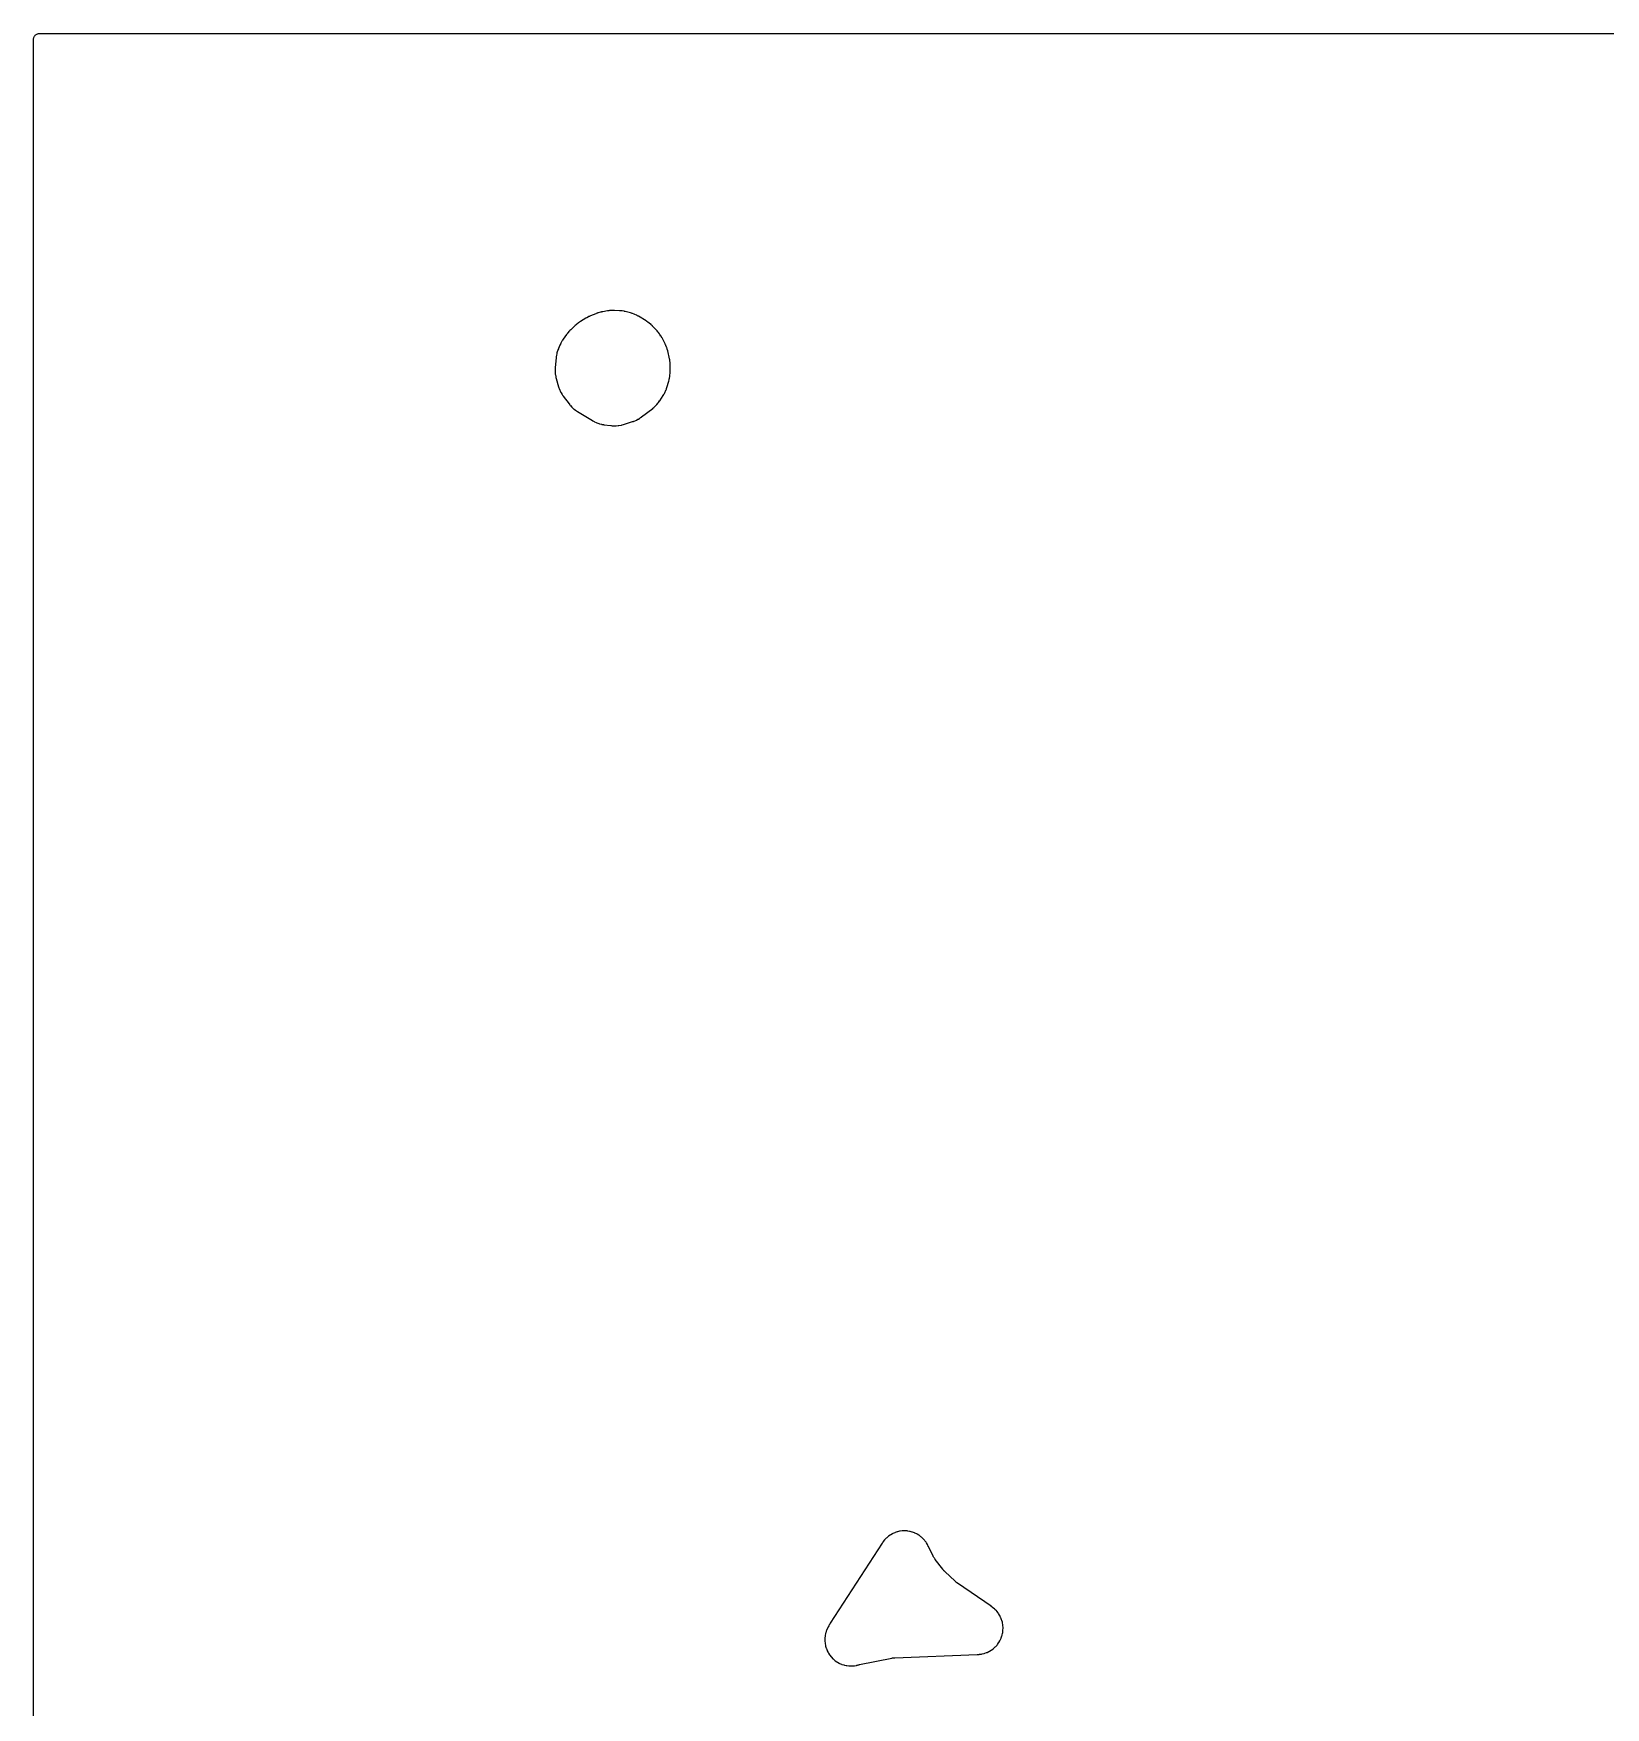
# Model space of a CAD drawing. Header units: millimetres. Extents: x 0 to 300, y 0 to 300.
# Drawn here: x -0.1 to 150, y 140.3 to 300.1 of the extents above; entities that cross this region are included whole.
import ezdxf

# ---------------------------------------------------------------- set-up
doc = ezdxf.new("R2010")
doc.units = ezdxf.units.MM
doc.layers.add('CUT', color=7, linetype='CONTINUOUS')

msp = doc.modelspace()

# ---------------------------------------------------------------- linework, layer by layer
at = {"layer": 'CUT'}
msp.add_lwpolyline([(-0.0625, 1.4375), (-0.0625, 298.5625), (-0.0625, 299.4478), (-0.0589, 299.5212), (-0.0503, 299.5794), (-0.036, 299.6365), (-0.0162, 299.6918), (0.009, 299.745), (0.0392, 299.7954), (0.0743, 299.8427), (0.1137, 299.8863), (0.1573, 299.9257), (0.2046, 299.9608), (0.255, 299.991), (0.3082, 300.0162), (0.3635, 300.036), (0.4206, 300.0503), (0.4788, 300.0589), (0.5522, 300.0625), (1.4375, 300.0625), (298.512, 300.0625)], dxfattribs=at)
for points in [[(49.7798, 267.3144), (49.7858, 267.2868), (49.7987, 267.2331), (49.8022, 267.2194), (49.8259, 267.1306), (49.8297, 267.117), (50.0573, 266.3383), (50.0612, 266.3256), (50.0872, 266.2435), (50.0914, 266.2309), (50.1081, 266.1818), (50.1172, 266.1569), (50.1791, 265.9986), (50.2006, 265.9501), (50.2752, 265.7999), (50.3009, 265.7535), (50.3897, 265.6086), (50.404, 265.5863), (50.433, 265.5433), (50.4406, 265.5324), (50.4904, 265.4621), (50.4981, 265.4513), (51.0518, 264.7046), (51.0606, 264.6931), (51.1183, 264.6191), (51.1273, 264.6078), (51.163, 264.5641), (51.1818, 264.5423), (51.3058, 264.4049), (51.3466, 264.3639), (51.4813, 264.2408), (51.5258, 264.204), (51.6738, 264.0928), (51.6973, 264.0761), (51.744, 264.0444), (51.756, 264.0365), (51.8349, 263.9857), (51.8472, 263.978), (53.2752, 263.107), (53.2887, 263.099), (53.377, 263.0483), (53.3907, 263.0406), (53.4445, 263.0116), (53.4724, 262.9974), (53.6538, 262.9113), (53.7118, 262.8874), (53.8986, 262.8216), (53.9587, 262.8039), (54.154, 262.7573), (54.1847, 262.7508), (54.2448, 262.7397), (54.2603, 262.7371), (54.3609, 262.7213), (54.3764, 262.719), (55.0411, 262.6323), (55.0573, 262.6304), (55.1628, 262.6195), (55.179, 262.6181), (55.2425, 262.6133), (55.2751, 262.6117), (55.4841, 262.6073), (55.5493, 262.6095), (55.7547, 262.6276), (55.8192, 262.6368), (56.0243, 262.6776), (56.0561, 262.6849), (56.1178, 262.7007), (56.1335, 262.7049), (56.2355, 262.7341), (56.2511, 262.7388), (57.0995, 263.0062), (57.1119, 263.0102), (57.1922, 263.0375), (57.2045, 263.0418), (57.2524, 263.0592), (57.2767, 263.0686), (57.4312, 263.1326), (57.4784, 263.1546), (57.6248, 263.2306), (57.67, 263.2566), (57.8111, 263.3463), (57.8328, 263.3608), (57.8745, 263.3899), (57.8851, 263.3975), (57.9536, 263.4475), (57.964, 263.4553), (59.0366, 264.276), (59.0499, 264.2865), (59.1357, 264.356), (59.1487, 264.3669), (59.199, 264.4101), (59.2241, 264.4329), (59.3809, 264.5838), (59.4271, 264.6336), (59.5658, 264.8013), (59.5867, 264.8281), (59.626, 264.8814), (59.6359, 264.8953), (59.6988, 264.986), (59.7083, 265.0001), (60.039, 265.5072), (60.0468, 265.5195), (60.0966, 265.6001), (60.1042, 265.6126), (60.1329, 265.6617), (60.147, 265.6872), (60.2334, 265.8529), (60.2578, 265.9058), (60.3278, 266.079), (60.338, 266.1063), (60.3567, 266.1601), (60.3613, 266.1739), (60.3903, 266.2641), (60.3946, 266.278), (60.5664, 266.8615), (60.5713, 266.8791), (60.6014, 266.9943), (60.6058, 267.0121), (60.6218, 267.0817), (60.6289, 267.1176), (60.6678, 267.3523), (60.6726, 267.3886), (60.68, 267.4597), (60.6816, 267.4779), (60.6903, 267.5966), (60.6913, 267.6149), (60.7169, 268.2217), (60.7173, 268.2353), (60.719, 268.3235), (60.7191, 268.3371), (60.719, 268.3901), (60.7183, 268.4172), (60.7099, 268.591), (60.7048, 268.645), (60.6807, 268.8173), (60.6764, 268.8441), (60.6667, 268.8962), (60.664, 268.9096), (60.6459, 268.9959), (60.643, 269.0091), (60.4682, 269.7581), (60.4652, 269.7701), (60.4454, 269.848), (60.4422, 269.8599), (60.4293, 269.9065), (60.4222, 269.9302), (60.3736, 270.0811), (60.3565, 270.1274), (60.2956, 270.2738), (60.2856, 270.2964), (60.2653, 270.3402), (60.2599, 270.3514), (60.2245, 270.4235), (60.219, 270.4346), (59.9243, 271.0054), (59.9177, 271.0179), (59.8737, 271.0983), (59.8668, 271.1106), (59.8393, 271.1583), (59.8246, 271.1824), (59.727, 271.3344), (59.6944, 271.3804), (59.5829, 271.5227), (59.565, 271.5444), (59.5291, 271.5861), (59.5197, 271.5967), (59.4583, 271.6647), (59.4487, 271.675), (59.0126, 272.1352), (59.0033, 272.1448), (58.9421, 272.2066), (58.9326, 272.216), (58.895, 272.2523), (58.8753, 272.2704), (58.7468, 272.3838), (58.7052, 272.4174), (58.567, 272.5189), (58.5451, 272.5343), (58.5017, 272.5633), (58.4905, 272.5706), (58.4172, 272.6173), (58.4059, 272.6244), (57.6691, 273.0708), (57.6569, 273.078), (57.5771, 273.1238), (57.5647, 273.1307), (57.5162, 273.1571), (57.491, 273.17), (57.3276, 273.249), (57.2755, 273.2712), (57.1055, 273.3345), (57.0787, 273.3437), (57.026, 273.3605), (57.0125, 273.3647), (56.9242, 273.3906), (56.9106, 273.3944), (56.5404, 273.4935), (56.5248, 273.4975), (56.4233, 273.5217), (56.4077, 273.5253), (56.3464, 273.5382), (56.3148, 273.544), (56.1087, 273.5761), (56.0768, 273.5802), (56.0145, 273.5865), (55.9985, 273.5879), (55.8945, 273.5957), (55.8784, 273.5967), (55.4054, 273.6192), (55.3892, 273.6197), (55.2836, 273.6219), (55.2673, 273.622), (55.2039, 273.6216), (55.1714, 273.6205), (54.9607, 273.6076), (54.9283, 273.6048), (54.8653, 273.5975), (54.8492, 273.5954), (54.7446, 273.5805), (54.7286, 273.578), (54.2834, 273.5019), (54.2672, 273.4989), (54.1625, 273.4781), (54.1464, 273.4746), (54.0838, 273.4604), (54.052, 273.4522), (53.8467, 273.3935), (53.8154, 273.3835), (53.7547, 273.3625), (53.7393, 273.3569), (53.6393, 273.3192), (53.624, 273.3132), (53.1044, 273.1006), (53.0933, 273.0959), (53.0216, 273.0649), (53.0106, 273.06), (52.9678, 273.0405), (52.9461, 273.03), (52.8067, 272.9595), (52.7855, 272.9482), (52.7444, 272.9253), (52.734, 272.9193), (52.6665, 272.8799), (52.6562, 272.8737), (52.1491, 272.5637), (52.1362, 272.5556), (52.0525, 272.5015), (52.0398, 272.493), (51.9904, 272.4592), (51.9656, 272.4413), (51.8072, 272.3207), (51.7833, 272.3015), (51.7376, 272.2629), (51.7261, 272.2528), (51.6517, 272.1866), (51.6404, 272.1763), (51.2205, 271.7827), (51.2098, 271.7725), (51.1411, 271.7048), (51.1307, 271.6942), (51.0904, 271.6526), (51.0703, 271.6307), (50.9434, 271.4857), (50.9244, 271.4628), (50.8884, 271.4174), (50.8794, 271.4057), (50.8214, 271.3286), (50.8126, 271.3166), (50.5046, 270.8851), (50.4954, 270.8717), (50.4365, 270.7844), (50.4277, 270.7709), (50.3938, 270.7175), (50.3771, 270.6897), (50.274, 270.5062), (50.2589, 270.4775), (50.231, 270.4208), (50.224, 270.4061), (50.1801, 270.3105), (50.1735, 270.2956), (50.0381, 269.9788), (50.0321, 269.9644), (49.9948, 269.8704), (49.9893, 269.8559), (49.9684, 269.7989), (49.9584, 269.7694), (49.8995, 269.579), (49.8842, 269.5188), (49.8453, 269.3233), (49.84, 269.2926), (49.8313, 269.2325), (49.8292, 269.2171), (49.8173, 269.1167), (49.8156, 269.1013), (49.7288, 268.1675), (49.7276, 268.1534), (49.7213, 268.0617), (49.7205, 268.0476), (49.7179, 267.9924), (49.7173, 267.9641), (49.7176, 267.7828), (49.7204, 267.7264), (49.7375, 267.5484), (49.7455, 267.4924)], [(75.5257, 146.1729), (75.5393, 146.1161), (75.5909, 145.9388), (75.6099, 145.8836), (75.6785, 145.7122), (75.7028, 145.6591), (75.7878, 145.4951), (75.8171, 145.4446), (75.9176, 145.2897), (75.9517, 145.2423), (76.0668, 145.0978), (76.1054, 145.054), (76.2339, 144.9214), (76.2766, 144.8815), (76.4174, 144.7621), (76.4637, 144.7265), (76.6155, 144.6214), (76.6651, 144.5905), (76.8264, 144.5006), (76.8787, 144.4746), (77.048, 144.4008), (77.1026, 144.3801), (77.2782, 144.3231), (77.3346, 144.3078), (77.5149, 144.2682), (77.5725, 144.2584), (77.7559, 144.2365), (77.8141, 144.2324), (77.9988, 144.2284), (78.0571, 144.23), (78.2413, 144.244), (78.2992, 144.2512), (78.4836, 144.2835), (78.5123, 144.2892), (78.581, 144.3047), (78.5884, 144.3064), (78.6406, 144.3189), (78.6483, 144.3208), (78.6856, 144.3302), (78.6955, 144.3327), (78.7212, 144.3389), (78.7322, 144.3414), (78.7429, 144.3439), (78.7531, 144.3461), (78.777, 144.3513), (78.7872, 144.3534), (81.8516, 144.9769), (81.8605, 144.9787), (81.8753, 144.9815), (81.9112, 144.9877), (81.9721, 144.9969), (81.9991, 145.0006), (82.002, 145.001), (82.0291, 145.0038), (82.0905, 145.0093), (82.1267, 145.0118), (82.1419, 145.0126), (82.1509, 145.013), (90.0133, 145.3205), (90.0283, 145.3213), (90.1257, 145.3275), (90.1406, 145.3287), (90.199, 145.3339), (90.2288, 145.3373), (90.4193, 145.364), (90.4782, 145.3753), (90.6625, 145.4202), (90.7201, 145.4373), (90.8989, 145.5005), (90.9545, 145.5233), (91.1262, 145.604), (91.1791, 145.6322), (91.3419, 145.7296), (91.3918, 145.763), (91.544, 145.8762), (91.5903, 145.9143), (91.7305, 146.0422), (91.7727, 146.0848), (91.8994, 146.226), (91.9372, 146.2726), (92.0491, 146.4258), (92.0821, 146.476), (92.1782, 146.6395), (92.2059, 146.6927), (92.2852, 146.8651), (92.3075, 146.9208), (92.3692, 147.1002), (92.3858, 147.1579), (92.4292, 147.3425), (92.44, 147.4016), (92.4648, 147.5897), (92.4696, 147.6495), (92.4755, 147.8391), (92.4743, 147.8991), (92.4612, 148.0883), (92.454, 148.1479), (92.4221, 148.3349), (92.409, 148.3935), (92.3585, 148.5764), (92.3397, 148.6333), (92.2712, 148.8102), (92.2467, 148.8651), (92.1609, 149.0342), (92.1311, 149.0863), (92.0288, 149.2461), (91.994, 149.2949), (91.8762, 149.4437), (91.8367, 149.4888), (91.7046, 149.6251), (91.6608, 149.666), (91.5138, 149.7901), (91.4904, 149.8089), (91.4438, 149.8444), (91.4317, 149.8533), (91.3527, 149.9105), (91.3404, 149.9191), (88.1321, 152.1187), (88.1263, 152.1228), (88.1126, 152.1323), (88.1067, 152.1364), (88.1042, 152.1382), (88.0816, 152.1548), (88.0294, 152.1943), (88.0115, 152.2083), (87.9841, 152.2313), (87.9228, 152.2848), (87.8969, 152.3084), (86.9226, 153.2293), (86.916, 153.2356), (86.9051, 153.2461), (86.8795, 153.2718), (86.8372, 153.3161), (86.8188, 153.3359), (86.8168, 153.3381), (86.799, 153.3585), (86.7594, 153.4053), (86.7366, 153.4333), (86.7273, 153.4452), (86.7218, 153.4523), (86.0005, 154.3961), (85.9941, 154.4046), (85.9835, 154.4188), (85.9588, 154.4537), (85.9183, 154.5137), (85.9009, 154.5406), (85.8991, 154.5435), (85.8826, 154.5709), (85.8465, 154.6337), (85.8261, 154.6712), (85.818, 154.687), (85.8132, 154.6965), (85.348, 155.6293), (85.3414, 155.6427), (85.3396, 155.6462), (85.2968, 155.7314), (85.2909, 155.7429), (85.264, 155.7936), (85.2498, 155.819), (85.1549, 155.9789), (85.1229, 156.0273), (85.0145, 156.1753), (84.978, 156.2204), (84.8558, 156.3572), (84.8151, 156.3986), (84.6802, 156.523), (84.6357, 156.5602), (84.4895, 156.671), (84.4416, 156.7037), (84.2853, 156.7999), (84.2345, 156.8278), (84.0697, 156.9084), (84.0164, 156.9314), (83.8446, 156.9957), (83.7893, 157.0133), (83.6121, 157.0607), (83.5554, 157.073), (83.3744, 157.1031), (83.3168, 157.1098), (83.1338, 157.1222), (83.0758, 157.1233), (82.8924, 157.118), (82.8345, 157.1136), (82.6525, 157.0906), (82.5954, 157.0805), (82.4165, 157.0401), (82.3605, 157.0245), (82.1864, 156.967), (82.1322, 156.9461), (81.9644, 156.872), (81.9125, 156.846), (81.7526, 156.7561), (81.7035, 156.7252), (81.5531, 156.6202), (81.5072, 156.5847), (81.3676, 156.4657), (81.3253, 156.4259), (81.1979, 156.294), (81.1596, 156.2503), (81.044, 156.1047), (81.0265, 156.0815), (80.9934, 156.0355), (80.9851, 156.0236), (80.932, 155.9457), (80.9239, 155.9336), (75.9888, 148.3087), (75.9828, 148.2993), (75.9421, 148.2338), (75.9359, 148.2236), (75.8868, 148.141), (75.881, 148.1309), (75.8431, 148.0643), (75.8374, 148.0539), (75.7913, 147.9689), (75.7842, 147.9555), (75.7412, 147.8712), (75.7347, 147.8581), (75.7101, 147.8066), (75.6981, 147.78), (75.6254, 147.6075), (75.6054, 147.5526), (75.5506, 147.3762), (75.536, 147.3197), (75.4987, 147.1388), (75.4897, 147.0811), (75.4701, 146.8975), (75.4667, 146.8392), (75.465, 146.6546), (75.4674, 146.5962), (75.4837, 146.4123), (75.4916, 146.3544)]]:
    msp.add_lwpolyline(points, close=True, dxfattribs=at)

doc.saveas('drawing.dxf')
